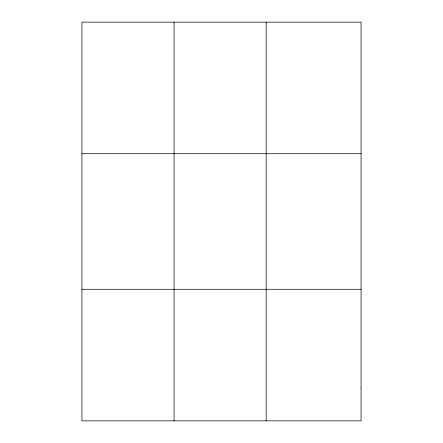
<?xml version="1.0" encoding="UTF-8"?>
<svg xmlns="http://www.w3.org/2000/svg" width="443" height="443" viewBox="0 0 443 443"><rect width="100%" height="100%" fill="white"/><g stroke="black" fill="none" stroke-linecap="round" stroke-linejoin="round"><path stroke-width="0.66" d="M174.049 22.15L174.049 420.85M266.16 22.15L266.16 420.85M81.944 153.721L361.056 153.721M81.944 289.279L361.056 289.279M361.056 387.957L361.056 420.85L81.944 420.85L81.944 22.15L361.056 22.15L361.056 387.957"/></g></svg>
